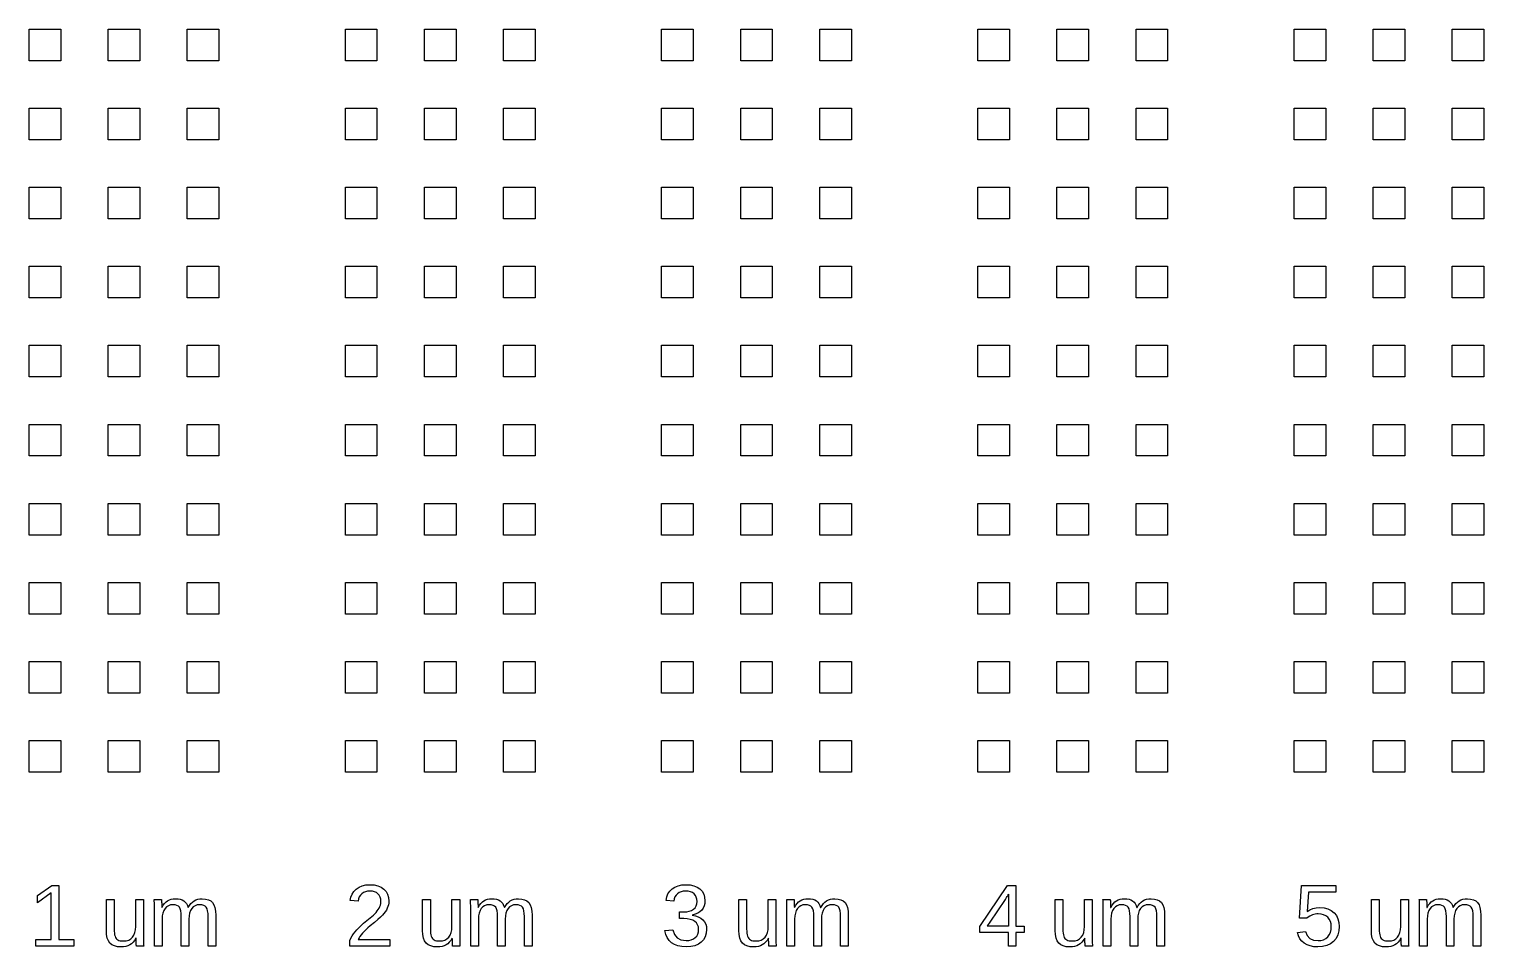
# Model space of a CAD drawing. Extents: x -21493 to 21493, y -12519 to 35265.
# Drawn here: x -19593 to -10396, y -528 to 5275 of the extents above; entities that cross this region are included whole.
import ezdxf

# ---------------------------------------------------------------- set-up
doc = ezdxf.new("R2010")
doc.units = 0
doc.layers.add('L0D0_0', color=1, linetype='CONTINUOUS')

msp = doc.modelspace()

# ---------------------------------------------------------------- linework, layer by layer
at = {"layer": 'L0D0_0'}
for points in [[(-19593.336, 5075.356), (-19593.336, 5275.288), (-19393.403, 5275.288), (-19393.403, 5075.356)], [(-19093.507, 5075.356), (-19093.507, 5275.288), (-18893.574, 5275.288), (-18893.574, 5075.356)], [(-18593.677, 5075.356), (-18593.677, 5275.288), (-18393.745, 5275.288), (-18393.745, 5075.356)], [(-17594.018, 5075.356), (-17594.018, 5275.288), (-17394.086, 5275.288), (-17394.086, 5075.356)], [(-17094.185, 5075.356), (-17094.185, 5275.288), (-16894.256, 5275.288), (-16894.256, 5075.356)], [(-16594.355, 5075.356), (-16594.355, 5275.288), (-16394.423, 5275.288), (-16394.423, 5075.356)], [(-15594.697, 5075.356), (-15594.697, 5275.288), (-15394.764, 5275.288), (-15394.764, 5075.356)], [(-15094.867, 5075.356), (-15094.867, 5275.288), (-14894.935, 5275.288), (-14894.935, 5075.356)], [(-14595.038, 5075.356), (-14595.038, 5275.288), (-14395.105, 5275.288), (-14395.105, 5075.356)], [(-13595.375, 5075.356), (-13595.375, 5275.288), (-13395.446, 5275.288), (-13395.446, 5075.356)], [(-13095.545, 5075.356), (-13095.545, 5275.288), (-12895.613, 5275.288), (-12895.613, 5075.356)], [(-12595.716, 5075.356), (-12595.716, 5275.288), (-12395.783, 5275.288), (-12395.783, 5075.356)], [(-11596.057, 5075.356), (-11596.057, 5275.288), (-11396.125, 5275.288), (-11396.125, 5075.356)], [(-11096.228, 5075.356), (-11096.228, 5275.288), (-10896.295, 5275.288), (-10896.295, 5075.356)], [(-10596.398, 5075.356), (-10596.398, 5275.288), (-10396.466, 5275.288), (-10396.466, 5075.356)], [(-19593.336, 4575.526), (-19593.336, 4775.459), (-19393.403, 4775.459), (-19393.403, 4575.526)], [(-19093.507, 4575.526), (-19093.507, 4775.459), (-18893.574, 4775.459), (-18893.574, 4575.526)], [(-18593.677, 4575.526), (-18593.677, 4775.459), (-18393.745, 4775.459), (-18393.745, 4575.526)], [(-17594.018, 4575.526), (-17594.018, 4775.459), (-17394.086, 4775.459), (-17394.086, 4575.526)], [(-17094.185, 4575.526), (-17094.185, 4775.459), (-16894.256, 4775.459), (-16894.256, 4575.526)], [(-16594.355, 4575.526), (-16594.355, 4775.459), (-16394.423, 4775.459), (-16394.423, 4575.526)], [(-15594.697, 4575.526), (-15594.697, 4775.459), (-15394.764, 4775.459), (-15394.764, 4575.526)], [(-15094.867, 4575.526), (-15094.867, 4775.459), (-14894.935, 4775.459), (-14894.935, 4575.526)], [(-14595.038, 4575.526), (-14595.038, 4775.459), (-14395.105, 4775.459), (-14395.105, 4575.526)], [(-13595.375, 4575.526), (-13595.375, 4775.459), (-13395.446, 4775.459), (-13395.446, 4575.526)], [(-13095.545, 4575.526), (-13095.545, 4775.459), (-12895.613, 4775.459), (-12895.613, 4575.526)], [(-12595.716, 4575.526), (-12595.716, 4775.459), (-12395.783, 4775.459), (-12395.783, 4575.526)], [(-11596.057, 4575.526), (-11596.057, 4775.459), (-11396.125, 4775.459), (-11396.125, 4575.526)], [(-11096.228, 4575.526), (-11096.228, 4775.459), (-10896.295, 4775.459), (-10896.295, 4575.526)], [(-10596.398, 4575.526), (-10596.398, 4775.459), (-10396.466, 4775.459), (-10396.466, 4575.526)], [(-19593.336, 4075.697), (-19593.336, 4275.629), (-19393.403, 4275.629), (-19393.403, 4075.697)], [(-19093.507, 4075.697), (-19093.507, 4275.629), (-18893.574, 4275.629), (-18893.574, 4075.697)], [(-18593.677, 4075.697), (-18593.677, 4275.629), (-18393.745, 4275.629), (-18393.745, 4075.697)], [(-17594.018, 4075.697), (-17594.018, 4275.629), (-17394.086, 4275.629), (-17394.086, 4075.697)], [(-17094.185, 4075.697), (-17094.185, 4275.629), (-16894.256, 4275.629), (-16894.256, 4075.697)], [(-16594.355, 4075.697), (-16594.355, 4275.629), (-16394.423, 4275.629), (-16394.423, 4075.697)], [(-15594.697, 4075.697), (-15594.697, 4275.629), (-15394.764, 4275.629), (-15394.764, 4075.697)], [(-15094.867, 4075.697), (-15094.867, 4275.629), (-14894.935, 4275.629), (-14894.935, 4075.697)], [(-14595.038, 4075.697), (-14595.038, 4275.629), (-14395.105, 4275.629), (-14395.105, 4075.697)], [(-13595.375, 4075.697), (-13595.375, 4275.629), (-13395.446, 4275.629), (-13395.446, 4075.697)], [(-13095.545, 4075.697), (-13095.545, 4275.629), (-12895.613, 4275.629), (-12895.613, 4075.697)], [(-12595.716, 4075.697), (-12595.716, 4275.629), (-12395.783, 4275.629), (-12395.783, 4075.697)], [(-11596.057, 4075.697), (-11596.057, 4275.629), (-11396.125, 4275.629), (-11396.125, 4075.697)], [(-11096.228, 4075.697), (-11096.228, 4275.629), (-10896.295, 4275.629), (-10896.295, 4075.697)], [(-10596.398, 4075.697), (-10596.398, 4275.629), (-10396.466, 4275.629), (-10396.466, 4075.697)], [(-19593.336, 3575.867), (-19593.336, 3775.8), (-19393.403, 3775.8), (-19393.403, 3575.867)], [(-19093.507, 3575.867), (-19093.507, 3775.8), (-18893.574, 3775.8), (-18893.574, 3575.867)], [(-18593.677, 3575.867), (-18593.677, 3775.8), (-18393.745, 3775.8), (-18393.745, 3575.867)], [(-17594.018, 3575.867), (-17594.018, 3775.8), (-17394.086, 3775.8), (-17394.086, 3575.867)], [(-17094.185, 3575.867), (-17094.185, 3775.8), (-16894.256, 3775.8), (-16894.256, 3575.867)], [(-16594.355, 3575.867), (-16594.355, 3775.8), (-16394.423, 3775.8), (-16394.423, 3575.867)], [(-15594.697, 3575.867), (-15594.697, 3775.8), (-15394.764, 3775.8), (-15394.764, 3575.867)], [(-15094.867, 3575.867), (-15094.867, 3775.8), (-14894.935, 3775.8), (-14894.935, 3575.867)], [(-14595.038, 3575.867), (-14595.038, 3775.8), (-14395.105, 3775.8), (-14395.105, 3575.867)], [(-13595.375, 3575.867), (-13595.375, 3775.8), (-13395.446, 3775.8), (-13395.446, 3575.867)], [(-13095.545, 3575.867), (-13095.545, 3775.8), (-12895.613, 3775.8), (-12895.613, 3575.867)], [(-12595.716, 3575.867), (-12595.716, 3775.8), (-12395.783, 3775.8), (-12395.783, 3575.867)], [(-11596.057, 3575.867), (-11596.057, 3775.8), (-11396.125, 3775.8), (-11396.125, 3575.867)], [(-11096.228, 3575.867), (-11096.228, 3775.8), (-10896.295, 3775.8), (-10896.295, 3575.867)], [(-10596.398, 3575.867), (-10596.398, 3775.8), (-10396.466, 3775.8), (-10396.466, 3575.867)], [(-19593.336, 3076.038), (-19593.336, 3275.971), (-19393.403, 3275.971), (-19393.403, 3076.038)], [(-19093.507, 3076.038), (-19093.507, 3275.971), (-18893.574, 3275.971), (-18893.574, 3076.038)], [(-18593.677, 3076.038), (-18593.677, 3275.971), (-18393.745, 3275.971), (-18393.745, 3076.038)], [(-17594.018, 3076.038), (-17594.018, 3275.971), (-17394.086, 3275.971), (-17394.086, 3076.038)], [(-17094.185, 3076.038), (-17094.185, 3275.971), (-16894.256, 3275.971), (-16894.256, 3076.038)], [(-16594.355, 3076.038), (-16594.355, 3275.971), (-16394.423, 3275.971), (-16394.423, 3076.038)], [(-15594.697, 3076.038), (-15594.697, 3275.971), (-15394.764, 3275.971), (-15394.764, 3076.038)], [(-15094.867, 3076.038), (-15094.867, 3275.971), (-14894.935, 3275.971), (-14894.935, 3076.038)], [(-14595.038, 3076.038), (-14595.038, 3275.971), (-14395.105, 3275.971), (-14395.105, 3076.038)], [(-13595.375, 3076.038), (-13595.375, 3275.971), (-13395.446, 3275.971), (-13395.446, 3076.038)], [(-13095.545, 3076.038), (-13095.545, 3275.971), (-12895.613, 3275.971), (-12895.613, 3076.038)], [(-12595.716, 3076.038), (-12595.716, 3275.971), (-12395.783, 3275.971), (-12395.783, 3076.038)], [(-11596.057, 3076.038), (-11596.057, 3275.971), (-11396.125, 3275.971), (-11396.125, 3076.038)], [(-11096.228, 3076.038), (-11096.228, 3275.971), (-10896.295, 3275.971), (-10896.295, 3076.038)], [(-10596.398, 3076.038), (-10596.398, 3275.971), (-10396.466, 3275.971), (-10396.466, 3076.038)], [(-19593.336, 2576.209), (-19593.336, 2776.141), (-19393.403, 2776.141), (-19393.403, 2576.209)], [(-19093.507, 2576.209), (-19093.507, 2776.141), (-18893.574, 2776.141), (-18893.574, 2576.209)], [(-18593.677, 2576.209), (-18593.677, 2776.141), (-18393.745, 2776.141), (-18393.745, 2576.209)], [(-17594.018, 2576.209), (-17594.018, 2776.141), (-17394.086, 2776.141), (-17394.086, 2576.209)], [(-17094.185, 2576.209), (-17094.185, 2776.141), (-16894.256, 2776.141), (-16894.256, 2576.209)], [(-16594.355, 2576.209), (-16594.355, 2776.141), (-16394.423, 2776.141), (-16394.423, 2576.209)], [(-15594.697, 2576.209), (-15594.697, 2776.141), (-15394.764, 2776.141), (-15394.764, 2576.209)], [(-15094.867, 2576.209), (-15094.867, 2776.141), (-14894.935, 2776.141), (-14894.935, 2576.209)], [(-14595.038, 2576.209), (-14595.038, 2776.141), (-14395.105, 2776.141), (-14395.105, 2576.209)], [(-13595.375, 2576.209), (-13595.375, 2776.141), (-13395.446, 2776.141), (-13395.446, 2576.209)], [(-13095.545, 2576.209), (-13095.545, 2776.141), (-12895.613, 2776.141), (-12895.613, 2576.209)], [(-12595.716, 2576.209), (-12595.716, 2776.141), (-12395.783, 2776.141), (-12395.783, 2576.209)], [(-11596.057, 2576.209), (-11596.057, 2776.141), (-11396.125, 2776.141), (-11396.125, 2576.209)], [(-11096.228, 2576.209), (-11096.228, 2776.141), (-10896.295, 2776.141), (-10896.295, 2576.209)], [(-10596.398, 2576.209), (-10596.398, 2776.141), (-10396.466, 2776.141), (-10396.466, 2576.209)], [(-19593.336, 2076.379), (-19593.336, 2276.308), (-19393.403, 2276.308), (-19393.403, 2076.379)], [(-19093.507, 2076.379), (-19093.507, 2276.308), (-18893.574, 2276.308), (-18893.574, 2076.379)], [(-18593.677, 2076.379), (-18593.677, 2276.308), (-18393.745, 2276.308), (-18393.745, 2076.379)], [(-17594.018, 2076.379), (-17594.018, 2276.308), (-17394.086, 2276.308), (-17394.086, 2076.379)], [(-17094.185, 2076.379), (-17094.185, 2276.308), (-16894.256, 2276.308), (-16894.256, 2076.379)], [(-16594.355, 2076.379), (-16594.355, 2276.308), (-16394.423, 2276.308), (-16394.423, 2076.379)], [(-15594.697, 2076.379), (-15594.697, 2276.308), (-15394.764, 2276.308), (-15394.764, 2076.379)], [(-15094.867, 2076.379), (-15094.867, 2276.308), (-14894.935, 2276.308), (-14894.935, 2076.379)], [(-14595.038, 2076.379), (-14595.038, 2276.308), (-14395.105, 2276.308), (-14395.105, 2076.379)], [(-13595.375, 2076.379), (-13595.375, 2276.308), (-13395.446, 2276.308), (-13395.446, 2076.379)], [(-13095.545, 2076.379), (-13095.545, 2276.308), (-12895.613, 2276.308), (-12895.613, 2076.379)], [(-12595.716, 2076.379), (-12595.716, 2276.308), (-12395.783, 2276.308), (-12395.783, 2076.379)], [(-11596.057, 2076.379), (-11596.057, 2276.308), (-11396.125, 2276.308), (-11396.125, 2076.379)], [(-11096.228, 2076.379), (-11096.228, 2276.308), (-10896.295, 2276.308), (-10896.295, 2076.379)], [(-10596.398, 2076.379), (-10596.398, 2276.308), (-10396.466, 2276.308), (-10396.466, 2076.379)], [(-19593.336, 1576.546), (-19593.336, 1776.478), (-19393.403, 1776.478), (-19393.403, 1576.546)], [(-19093.507, 1576.546), (-19093.507, 1776.478), (-18893.574, 1776.478), (-18893.574, 1576.546)], [(-18593.677, 1576.546), (-18593.677, 1776.478), (-18393.745, 1776.478), (-18393.745, 1576.546)], [(-17594.018, 1576.546), (-17594.018, 1776.478), (-17394.086, 1776.478), (-17394.086, 1576.546)], [(-17094.185, 1576.546), (-17094.185, 1776.478), (-16894.256, 1776.478), (-16894.256, 1576.546)], [(-16594.355, 1576.546), (-16594.355, 1776.478), (-16394.423, 1776.478), (-16394.423, 1576.546)], [(-15594.697, 1576.546), (-15594.697, 1776.478), (-15394.764, 1776.478), (-15394.764, 1576.546)], [(-15094.867, 1576.546), (-15094.867, 1776.478), (-14894.935, 1776.478), (-14894.935, 1576.546)], [(-14595.038, 1576.546), (-14595.038, 1776.478), (-14395.105, 1776.478), (-14395.105, 1576.546)], [(-13595.375, 1576.546), (-13595.375, 1776.478), (-13395.446, 1776.478), (-13395.446, 1576.546)], [(-13095.545, 1576.546), (-13095.545, 1776.478), (-12895.613, 1776.478), (-12895.613, 1576.546)], [(-12595.716, 1576.546), (-12595.716, 1776.478), (-12395.783, 1776.478), (-12395.783, 1576.546)], [(-11596.057, 1576.546), (-11596.057, 1776.478), (-11396.125, 1776.478), (-11396.125, 1576.546)], [(-11096.228, 1576.546), (-11096.228, 1776.478), (-10896.295, 1776.478), (-10896.295, 1576.546)], [(-10596.398, 1576.546), (-10596.398, 1776.478), (-10396.466, 1776.478), (-10396.466, 1576.546)], [(-19593.336, 1076.716), (-19593.336, 1276.649), (-19393.403, 1276.649), (-19393.403, 1076.716)], [(-19093.507, 1076.716), (-19093.507, 1276.649), (-18893.574, 1276.649), (-18893.574, 1076.716)], [(-18593.677, 1076.716), (-18593.677, 1276.649), (-18393.745, 1276.649), (-18393.745, 1076.716)], [(-17594.018, 1076.716), (-17594.018, 1276.649), (-17394.086, 1276.649), (-17394.086, 1076.716)], [(-17094.185, 1076.716), (-17094.185, 1276.649), (-16894.256, 1276.649), (-16894.256, 1076.716)], [(-16594.355, 1076.716), (-16594.355, 1276.649), (-16394.423, 1276.649), (-16394.423, 1076.716)], [(-15594.697, 1076.716), (-15594.697, 1276.649), (-15394.764, 1276.649), (-15394.764, 1076.716)], [(-15094.867, 1076.716), (-15094.867, 1276.649), (-14894.935, 1276.649), (-14894.935, 1076.716)], [(-14595.038, 1076.716), (-14595.038, 1276.649), (-14395.105, 1276.649), (-14395.105, 1076.716)], [(-13595.375, 1076.716), (-13595.375, 1276.649), (-13395.446, 1276.649), (-13395.446, 1076.716)], [(-13095.545, 1076.716), (-13095.545, 1276.649), (-12895.613, 1276.649), (-12895.613, 1076.716)], [(-12595.716, 1076.716), (-12595.716, 1276.649), (-12395.783, 1276.649), (-12395.783, 1076.716)], [(-11596.057, 1076.716), (-11596.057, 1276.649), (-11396.125, 1276.649), (-11396.125, 1076.716)], [(-11096.228, 1076.716), (-11096.228, 1276.649), (-10896.295, 1276.649), (-10896.295, 1076.716)], [(-10596.398, 1076.716), (-10596.398, 1276.649), (-10396.466, 1276.649), (-10396.466, 1076.716)], [(-19593.336, 576.887), (-19593.336, 776.819), (-19393.403, 776.819), (-19393.403, 576.887)], [(-19093.507, 576.887), (-19093.507, 776.819), (-18893.574, 776.819), (-18893.574, 576.887)], [(-18593.677, 576.887), (-18593.677, 776.819), (-18393.745, 776.819), (-18393.745, 576.887)], [(-17594.018, 576.887), (-17594.018, 776.819), (-17394.086, 776.819), (-17394.086, 576.887)], [(-17094.185, 576.887), (-17094.185, 776.819), (-16894.256, 776.819), (-16894.256, 576.887)], [(-16594.355, 576.887), (-16594.355, 776.819), (-16394.423, 776.819), (-16394.423, 576.887)], [(-15594.697, 576.887), (-15594.697, 776.819), (-15394.764, 776.819), (-15394.764, 576.887)], [(-15094.867, 576.887), (-15094.867, 776.819), (-14894.935, 776.819), (-14894.935, 576.887)], [(-14595.038, 576.887), (-14595.038, 776.819), (-14395.105, 776.819), (-14395.105, 576.887)], [(-13595.375, 576.887), (-13595.375, 776.819), (-13395.446, 776.819), (-13395.446, 576.887)], [(-13095.545, 576.887), (-13095.545, 776.819), (-12895.613, 776.819), (-12895.613, 576.887)], [(-12595.716, 576.887), (-12595.716, 776.819), (-12395.783, 776.819), (-12395.783, 576.887)], [(-11596.057, 576.887), (-11596.057, 776.819), (-11396.125, 776.819), (-11396.125, 576.887)], [(-11096.228, 576.887), (-11096.228, 776.819), (-10896.295, 776.819), (-10896.295, 576.887)], [(-10596.398, 576.887), (-10596.398, 776.819), (-10396.466, 776.819), (-10396.466, 576.887)], [(-19551.05, -522.74), (-19551.05, -481.253), (-19453.686, -481.253), (-19453.686, -187.253), (-19539.954, -248.833), (-19539.954, -202.747), (-19449.587, -140.671), (-19404.601, -140.671), (-19404.601, -481.253), (-19311.533, -481.253), (-19311.533, -522.74)], [(-17566.126, -522.74), (-17566.126, -488.25), (-17558.831, -472.857), (-17550.733, -458.459), (-17541.934, -444.864), (-17532.337, -432.268), (-17522.24, -420.475), (-17511.845, -409.177), (-17501.249, -398.479), (-17490.451, -388.387), (-17479.455, -378.689), (-17468.56, -369.39), (-17457.661, -360.494), (-17446.867, -351.897), (-17436.371, -343.501), (-17426.375, -335.101), (-17416.875, -326.705), (-17407.979, -318.31), (-17399.684, -309.712), (-17392.284, -301.014), (-17385.686, -292.118), (-17379.89, -283.021), (-17375.19, -273.525), (-17371.893, -263.327), (-17369.894, -252.63), (-17369.192, -241.235), (-17370.394, -226.439), (-17373.791, -213.343), (-17379.592, -201.949), (-17387.685, -192.452), (-17397.782, -184.855), (-17409.68, -179.458), (-17423.377, -176.156), (-17438.87, -175.056), (-17453.764, -176.156), (-17467.359, -179.357), (-17479.455, -184.653), (-17490.253, -192.053), (-17499.35, -201.348), (-17506.348, -212.444), (-17511.245, -225.141), (-17514.042, -239.635), (-17563.925, -235.036), (-17559.427, -213.242), (-17551.43, -193.851), (-17540.036, -176.757), (-17525.042, -162.061), (-17507.045, -150.167), (-17486.755, -141.767), (-17463.961, -136.672), (-17438.87, -134.971), (-17411.68, -136.672), (-17387.786, -141.767), (-17367.294, -150.268), (-17350.099, -162.162), (-17336.504, -177.257), (-17326.806, -195.149), (-17321.01, -215.943), (-17319.011, -239.635), (-17319.708, -250.732), (-17321.611, -261.828), (-17324.71, -272.824), (-17329.208, -283.819), (-17334.904, -294.815), (-17341.804, -305.815), (-17349.998, -316.81), (-17359.398, -327.705), (-17371.792, -340.2), (-17388.685, -355.795), (-17410.18, -374.291), (-17436.17, -395.783), (-17450.966, -408.278), (-17464.163, -420.076), (-17475.759, -431.269), (-17485.852, -441.764), (-17494.352, -451.962), (-17501.648, -461.861), (-17507.645, -471.656), (-17512.345, -481.253), (-17313.114, -481.253), (-17313.114, -522.74)], [(-15439.851, -528.137), (-15467.441, -526.537), (-15492.032, -521.64), (-15513.725, -513.442), (-15532.419, -501.946), (-15548.014, -487.351), (-15560.009, -469.556), (-15568.505, -448.665), (-15573.503, -424.574), (-15523.12, -419.975), (-15514.225, -449.665), (-15497.429, -470.757), (-15472.636, -483.55), (-15439.851, -487.75), (-15422.354, -486.65), (-15406.961, -483.252), (-15393.466, -477.553), (-15381.971, -469.556), (-15372.773, -459.362), (-15366.175, -446.964), (-15362.277, -432.369), (-15360.975, -415.577), (-15362.474, -400.882), (-15366.973, -387.887), (-15374.47, -376.589), (-15384.97, -366.891), (-15398.263, -359.293), (-15414.256, -353.795), (-15432.95, -350.498), (-15454.244, -349.499), (-15481.834, -349.499), (-15481.834, -307.112), (-15455.345, -307.112), (-15436.352, -306.012), (-15419.657, -302.812), (-15405.26, -297.314), (-15393.067, -289.619), (-15383.369, -280.022), (-15376.469, -268.825), (-15372.374, -255.83), (-15370.971, -241.235), (-15372.071, -226.741), (-15375.469, -213.843), (-15381.068, -202.549), (-15388.968, -192.851), (-15399.065, -185.052), (-15411.358, -179.554), (-15425.852, -176.156), (-15442.547, -175.056), (-15457.945, -176.156), (-15471.737, -179.256), (-15484.035, -184.355), (-15494.732, -191.65), (-15503.729, -200.747), (-15510.524, -211.546), (-15515.325, -224.041), (-15517.925, -238.237), (-15567.006, -234.436), (-15562.609, -212.344), (-15554.612, -192.751), (-15543.112, -175.657), (-15528.118, -161.263), (-15510.226, -149.768), (-15489.831, -141.469), (-15467.138, -136.571), (-15442.048, -134.971), (-15414.857, -136.571), (-15390.967, -141.569), (-15370.173, -149.965), (-15352.68, -161.662), (-15338.686, -176.358), (-15328.786, -193.649), (-15322.789, -213.545), (-15320.789, -236.137), (-15322.091, -253.529), (-15325.888, -269.325), (-15332.285, -283.319), (-15341.281, -295.617), (-15352.68, -306.113), (-15366.376, -314.811), (-15382.471, -321.707), (-15400.762, -326.705), (-15400.762, -327.705), (-15380.568, -331.304), (-15362.676, -337.201), (-15347.182, -345.698), (-15334.087, -356.496), (-15323.687, -369.39), (-15316.19, -383.788), (-15311.692, -399.68), (-15310.193, -417.274), (-15312.293, -442.168), (-15318.589, -464.159), (-15329.089, -483.151), (-15343.881, -499.149), (-15362.474, -511.841), (-15384.667, -520.939), (-15410.459, -526.336)], [(-13402.54, -522.74), (-13402.54, -436.267), (-13582.582, -436.267), (-13582.582, -398.282), (-13407.74, -140.671), (-13356.458, -140.671), (-13356.458, -397.681), (-13302.778, -397.681), (-13302.778, -436.267), (-13356.458, -436.267), (-13356.458, -522.74)], [(-11446.109, -528.137), (-11471.498, -526.739), (-11494.392, -522.337), (-11514.586, -515.042), (-11532.28, -504.844), (-11547.274, -491.849), (-11559.068, -476.255), (-11567.968, -458.161), (-11573.864, -437.266), (-11524.481, -431.571), (-11513.683, -456.46), (-11496.891, -474.155), (-11473.997, -484.751), (-11445.008, -488.25), (-11426.415, -486.851), (-11409.922, -482.353), (-11395.625, -474.957), (-11383.428, -464.558), (-11373.73, -451.563), (-11366.733, -436.367), (-11362.634, -418.975), (-11361.235, -399.382), (-11362.634, -382.187), (-11366.834, -366.694), (-11373.831, -352.997), (-11383.63, -341.002), (-11395.726, -331.304), (-11409.821, -324.408), (-11425.915, -320.208), (-11443.908, -318.809), (-11453.606, -319.208), (-11463.001, -320.41), (-11472.098, -322.308), (-11480.797, -325.004), (-11489.394, -328.705), (-11497.891, -333.404), (-11506.387, -339.301), (-11514.985, -346.198), (-11562.667, -346.198), (-11549.971, -140.671), (-11332.747, -140.671), (-11332.747, -182.154), (-11505.488, -182.154), (-11512.784, -303.316), (-11495.992, -292.719), (-11477.197, -285.02), (-11456.504, -280.421), (-11433.912, -278.922), (-11407.12, -281.022), (-11383.231, -287.217), (-11362.134, -297.515), (-11343.944, -312.01), (-11329.349, -329.805), (-11318.849, -350.099), (-11312.553, -372.989), (-11310.453, -398.282), (-11312.755, -426.871), (-11319.449, -452.264), (-11330.747, -474.457), (-11346.443, -493.45), (-11366.137, -508.645), (-11389.325, -519.439), (-11415.919, -526.037)], [(-19011.934, -528.137), (-19034.425, -526.638), (-19053.72, -522.14), (-19069.814, -514.643), (-19082.612, -504.147), (-19092.406, -490.249), (-19099.403, -472.357), (-19103.603, -450.563), (-19105.002, -424.872), (-19105.002, -229.337), (-19055.921, -229.337), (-19055.921, -415.376), (-19055.522, -429.072), (-19054.421, -441.067), (-19052.62, -451.563), (-19050.221, -460.362), (-19046.924, -467.758), (-19042.825, -474.155), (-19037.827, -479.354), (-19032.027, -483.454), (-19025.03, -486.553), (-19016.634, -488.75), (-19006.735, -490.052), (-18995.441, -490.451), (-18978.746, -488.951), (-18963.853, -484.453), (-18950.854, -476.855), (-18939.757, -466.36), (-18930.862, -453.062), (-18924.566, -437.468), (-18920.765, -419.576), (-18919.467, -399.382), (-18919.467, -229.337), (-18870.684, -229.337), (-18870.684, -460.06), (-18870.583, -483.252), (-18870.281, -501.346), (-18869.781, -514.542), (-18868.983, -522.74), (-18915.166, -522.74), (-18915.267, -521.741), (-18915.368, -520.241), (-18915.569, -518.141), (-18915.666, -515.441), (-18915.767, -512.341), (-18915.968, -509.044), (-18916.166, -505.445), (-18916.367, -501.745), (-18916.569, -497.049), (-18916.766, -490.552), (-18917.069, -482.454), (-18917.266, -472.555), (-18918.068, -472.555), (-18926.863, -486.65), (-18936.259, -498.548), (-18946.259, -508.145), (-18957.053, -515.542), (-18968.75, -521.039), (-18981.845, -525.038), (-18996.239, -527.339)], [(-18800.905, -522.74), (-18800.905, -291.917), (-18801.006, -268.825), (-18801.304, -250.631), (-18801.804, -237.535), (-18802.505, -229.337), (-18756.423, -229.337), (-18756.322, -230.24), (-18756.121, -231.836), (-18756.02, -233.936), (-18755.822, -236.636), (-18755.722, -239.736), (-18755.52, -243.033), (-18755.423, -246.532), (-18755.222, -250.333), (-18755.02, -255.028), (-18754.722, -261.53), (-18754.52, -269.623), (-18754.222, -279.523), (-18753.424, -279.523), (-18745.327, -265.028), (-18736.528, -253.029), (-18727.233, -243.335), (-18717.334, -236.137), (-18706.64, -230.74), (-18694.742, -226.939), (-18681.848, -224.641), (-18667.753, -223.839), (-18651.956, -224.742), (-18637.861, -227.241), (-18625.568, -231.336), (-18614.971, -237.136), (-18606.071, -244.835), (-18598.574, -254.432), (-18592.577, -265.927), (-18587.978, -279.523), (-18587.18, -279.523), (-18579.183, -265.726), (-18570.384, -254.029), (-18560.787, -244.432), (-18550.493, -236.935), (-18539.094, -231.239), (-18526.599, -227.14), (-18513.004, -224.742), (-18498.211, -223.839), (-18477.518, -225.439), (-18459.823, -229.937), (-18445.228, -237.434), (-18433.531, -248.031), (-18424.732, -262.03), (-18418.436, -279.922), (-18414.64, -301.615), (-18413.338, -327.205), (-18413.338, -522.74), (-18461.621, -522.74), (-18461.621, -336.701), (-18462.322, -317.108), (-18464.519, -300.716), (-18468.219, -287.62), (-18473.318, -277.822), (-18480.315, -270.724), (-18489.614, -265.625), (-18501.307, -262.626), (-18515.305, -261.626), (-18530.4, -263.029), (-18543.794, -267.527), (-18555.289, -274.924), (-18565.088, -285.319), (-18572.883, -298.414), (-18578.381, -314.009), (-18581.783, -332.102), (-18582.879, -352.695), (-18582.879, -522.74), (-18631.162, -522.74), (-18631.162, -336.701), (-18631.864, -317.108), (-18634.064, -300.716), (-18637.664, -287.62), (-18642.758, -277.822), (-18649.76, -270.724), (-18659.155, -265.625), (-18670.751, -262.626), (-18684.847, -261.626), (-18699.639, -263.029), (-18712.735, -267.527), (-18724.234, -275.024), (-18734.129, -285.419), (-18742.126, -298.616), (-18747.826, -314.21), (-18751.223, -332.203), (-18752.324, -352.695), (-18752.324, -522.74)], [(-17012.612, -528.137), (-17035.108, -526.638), (-17054.398, -522.14), (-17070.497, -514.643), (-17083.29, -504.147), (-17093.089, -490.249), (-17100.086, -472.357), (-17104.282, -450.563), (-17105.684, -424.872), (-17105.684, -229.337), (-17056.599, -229.337), (-17056.599, -415.376), (-17056.2, -429.072), (-17055.1, -441.067), (-17053.302, -451.563), (-17050.9, -460.362), (-17047.603, -467.758), (-17043.503, -474.155), (-17038.505, -479.354), (-17032.709, -483.454), (-17025.708, -486.553), (-17017.312, -488.75), (-17007.417, -490.052), (-16996.119, -490.451), (-16979.424, -488.951), (-16964.531, -484.453), (-16951.536, -476.855), (-16940.44, -466.36), (-16931.544, -453.062), (-16925.244, -437.468), (-16921.447, -419.576), (-16920.145, -399.382), (-16920.145, -229.337), (-16871.362, -229.337), (-16871.362, -460.06), (-16871.261, -483.252), (-16870.963, -501.346), (-16870.463, -514.542), (-16869.661, -522.74), (-16915.849, -522.74), (-16915.949, -521.741), (-16916.046, -520.241), (-16916.248, -518.141), (-16916.348, -515.441), (-16916.449, -512.341), (-16916.647, -509.044), (-16916.848, -505.445), (-16917.046, -501.745), (-16917.247, -497.049), (-16917.449, -490.552), (-16917.747, -482.454), (-16917.949, -472.555), (-16918.747, -472.555), (-16927.541, -486.65), (-16936.941, -498.548), (-16946.937, -508.145), (-16957.735, -515.542), (-16969.428, -521.039), (-16982.524, -525.038), (-16996.921, -527.339)], [(-16801.588, -522.74), (-16801.588, -291.917), (-16801.684, -268.825), (-16801.987, -250.631), (-16802.486, -237.535), (-16803.184, -229.337), (-16757.101, -229.337), (-16757, -230.24), (-16756.803, -231.836), (-16756.702, -233.936), (-16756.501, -236.636), (-16756.4, -239.736), (-16756.202, -243.033), (-16756.102, -246.532), (-16755.9, -250.333), (-16755.703, -255.028), (-16755.4, -261.53), (-16755.203, -269.623), (-16754.9, -279.523), (-16754.102, -279.523), (-16746.005, -265.028), (-16737.21, -253.029), (-16727.911, -243.335), (-16718.016, -236.137), (-16707.319, -230.74), (-16695.424, -226.939), (-16682.526, -224.641), (-16668.431, -223.839), (-16652.639, -224.742), (-16638.544, -227.241), (-16626.246, -231.336), (-16615.649, -237.136), (-16606.754, -244.835), (-16599.257, -254.432), (-16593.255, -265.927), (-16588.66, -279.523), (-16587.858, -279.523), (-16579.861, -265.726), (-16571.066, -254.029), (-16561.469, -244.432), (-16551.171, -236.935), (-16539.776, -231.239), (-16527.281, -227.14), (-16513.686, -224.742), (-16498.889, -223.839), (-16478.196, -225.439), (-16460.501, -229.937), (-16445.906, -237.434), (-16434.209, -248.031), (-16425.415, -262.03), (-16419.115, -279.922), (-16415.318, -301.615), (-16414.02, -327.205), (-16414.02, -522.74), (-16462.303, -522.74), (-16462.303, -336.701), (-16463, -317.108), (-16465.201, -300.716), (-16468.901, -287.62), (-16473.996, -277.822), (-16480.993, -270.724), (-16490.292, -265.625), (-16501.989, -262.626), (-16515.983, -261.626), (-16531.078, -263.029), (-16544.472, -267.527), (-16555.972, -274.924), (-16565.766, -285.319), (-16573.565, -298.414), (-16579.063, -314.009), (-16582.461, -332.102), (-16583.561, -352.695), (-16583.561, -522.74), (-16631.845, -522.74), (-16631.845, -336.701), (-16632.542, -317.108), (-16634.743, -300.716), (-16638.342, -287.62), (-16643.441, -277.822), (-16650.438, -270.724), (-16659.833, -265.625), (-16671.43, -262.626), (-16685.525, -261.626), (-16700.321, -263.029), (-16713.417, -267.527), (-16724.912, -275.024), (-16734.808, -285.419), (-16742.804, -298.616), (-16748.504, -314.21), (-16751.902, -332.203), (-16753.002, -352.695), (-16753.002, -522.74)], [(-15013.295, -528.137), (-15035.786, -526.638), (-15055.081, -522.14), (-15071.175, -514.643), (-15083.972, -504.147), (-15093.767, -490.249), (-15100.764, -472.357), (-15104.964, -450.563), (-15106.363, -424.872), (-15106.363, -229.337), (-15057.281, -229.337), (-15057.281, -415.376), (-15056.878, -429.072), (-15055.782, -441.067), (-15053.98, -451.563), (-15051.582, -460.362), (-15048.281, -467.758), (-15044.186, -474.155), (-15039.184, -479.354), (-15033.388, -483.454), (-15026.39, -486.553), (-15017.995, -488.75), (-15008.095, -490.052), (-14996.801, -490.451), (-14980.106, -488.951), (-14965.209, -484.453), (-14952.214, -476.855), (-14941.118, -466.36), (-14932.222, -453.062), (-14925.922, -437.468), (-14922.125, -419.576), (-14920.828, -399.382), (-14920.828, -229.337), (-14872.04, -229.337), (-14872.04, -460.06), (-14871.944, -483.252), (-14871.641, -501.346), (-14871.142, -514.542), (-14870.344, -522.74), (-14916.527, -522.74), (-14916.628, -521.741), (-14916.728, -520.241), (-14916.926, -518.141), (-14917.027, -515.441), (-14917.127, -512.341), (-14917.329, -509.044), (-14917.526, -505.445), (-14917.728, -501.745), (-14917.925, -497.049), (-14918.127, -490.552), (-14918.425, -482.454), (-14918.627, -472.555), (-14919.425, -472.555), (-14928.224, -486.65), (-14937.619, -498.548), (-14947.615, -508.145), (-14958.413, -515.542), (-14970.11, -521.039), (-14983.206, -525.038), (-14997.599, -527.339)], [(-14802.266, -522.74), (-14802.266, -291.917), (-14802.367, -268.825), (-14802.665, -250.631), (-14803.165, -237.535), (-14803.866, -229.337), (-14757.779, -229.337), (-14757.683, -230.24), (-14757.481, -231.836), (-14757.38, -233.936), (-14757.183, -236.636), (-14757.082, -239.736), (-14756.881, -243.033), (-14756.78, -246.532), (-14756.582, -250.333), (-14756.381, -255.028), (-14756.083, -261.53), (-14755.881, -269.623), (-14755.583, -279.523), (-14754.781, -279.523), (-14746.683, -265.028), (-14737.888, -253.029), (-14728.589, -243.335), (-14718.694, -236.137), (-14707.997, -230.74), (-14696.102, -226.939), (-14683.208, -224.641), (-14669.113, -223.839), (-14653.317, -224.742), (-14639.222, -227.241), (-14626.924, -231.336), (-14616.328, -237.136), (-14607.432, -244.835), (-14599.935, -254.432), (-14593.937, -265.927), (-14589.338, -279.523), (-14588.54, -279.523), (-14580.544, -265.726), (-14571.745, -254.029), (-14562.148, -244.432), (-14551.849, -236.935), (-14540.455, -231.239), (-14527.96, -227.14), (-14514.364, -224.742), (-14499.568, -223.839), (-14478.874, -225.439), (-14461.184, -229.937), (-14446.589, -237.434), (-14434.892, -248.031), (-14426.093, -262.03), (-14419.797, -279.922), (-14415.996, -301.615), (-14414.698, -327.205), (-14414.698, -522.74), (-14462.981, -522.74), (-14462.981, -336.701), (-14463.683, -317.108), (-14465.879, -300.716), (-14469.58, -287.62), (-14474.678, -277.822), (-14481.676, -270.724), (-14490.97, -265.625), (-14502.667, -262.626), (-14516.662, -261.626), (-14531.756, -263.029), (-14545.154, -267.527), (-14556.65, -274.924), (-14566.448, -285.319), (-14574.244, -298.414), (-14579.741, -314.009), (-14583.139, -332.102), (-14584.24, -352.695), (-14584.24, -522.74), (-14632.523, -522.74), (-14632.523, -336.701), (-14633.224, -317.108), (-14635.421, -300.716), (-14639.02, -287.62), (-14644.119, -277.822), (-14651.116, -270.724), (-14660.516, -265.625), (-14672.112, -262.626), (-14686.207, -261.626), (-14701, -263.029), (-14714.095, -267.527), (-14725.591, -275.024), (-14735.49, -285.419), (-14743.487, -298.616), (-14749.186, -314.21), (-14752.584, -332.203), (-14753.684, -352.695), (-14753.684, -522.74)], [(-13537.595, -397.681), (-13533.299, -392.284), (-13518.603, -372.191), (-13420.735, -227.938), (-13418.735, -224.939), (-13416.337, -220.941), (-13413.439, -215.943), (-13410.138, -210.046), (-13407.043, -204.347), (-13404.741, -200.05), (-13403.242, -197.148), (-13402.54, -195.649), (-13402.54, -397.681)], [(-13013.973, -528.137), (-13036.468, -526.638), (-13055.759, -522.14), (-13071.853, -514.643), (-13084.651, -504.147), (-13094.445, -490.249), (-13101.446, -472.357), (-13105.642, -450.563), (-13107.041, -424.872), (-13107.041, -229.337), (-13057.96, -229.337), (-13057.96, -415.376), (-13057.561, -429.072), (-13056.46, -441.067), (-13054.658, -451.563), (-13052.26, -460.362), (-13048.963, -467.758), (-13044.864, -474.155), (-13039.866, -479.354), (-13034.066, -483.454), (-13027.069, -486.553), (-13018.673, -488.75), (-13008.778, -490.052), (-12997.48, -490.451), (-12980.785, -488.951), (-12965.891, -484.453), (-12952.897, -476.855), (-12941.8, -466.36), (-12932.9, -453.062), (-12926.605, -437.468), (-12922.804, -419.576), (-12921.506, -399.382), (-12921.506, -229.337), (-12872.723, -229.337), (-12872.723, -460.06), (-12872.622, -483.252), (-12872.324, -501.346), (-12871.824, -514.542), (-12871.022, -522.74), (-12917.209, -522.74), (-12917.306, -521.741), (-12917.407, -520.241), (-12917.608, -518.141), (-12917.709, -515.441), (-12917.806, -512.341), (-12918.007, -509.044), (-12918.209, -505.445), (-12918.406, -501.745), (-12918.608, -497.049), (-12918.805, -490.552), (-12919.108, -482.454), (-12919.305, -472.555), (-12920.107, -472.555), (-12928.902, -486.65), (-12938.302, -498.548), (-12948.298, -508.145), (-12959.092, -515.542), (-12970.789, -521.039), (-12983.884, -525.038), (-12998.278, -527.339)], [(-12802.944, -522.74), (-12802.944, -291.917), (-12803.045, -268.825), (-12803.347, -250.631), (-12803.847, -237.535), (-12804.544, -229.337), (-12758.462, -229.337), (-12758.361, -230.24), (-12758.159, -231.836), (-12758.063, -233.936), (-12757.861, -236.636), (-12757.76, -239.736), (-12757.563, -243.033), (-12757.462, -246.532), (-12757.261, -250.333), (-12757.063, -255.028), (-12756.761, -261.53), (-12756.563, -269.623), (-12756.261, -279.523), (-12755.463, -279.523), (-12747.365, -265.028), (-12738.566, -253.029), (-12729.272, -243.335), (-12719.372, -236.137), (-12708.679, -230.74), (-12696.781, -226.939), (-12683.887, -224.641), (-12669.791, -223.839), (-12653.995, -224.742), (-12639.9, -227.241), (-12627.607, -231.336), (-12617.01, -237.136), (-12608.114, -244.835), (-12600.613, -254.432), (-12594.616, -265.927), (-12590.017, -279.523), (-12589.219, -279.523), (-12581.222, -265.726), (-12572.423, -254.029), (-12562.826, -244.432), (-12552.532, -236.935), (-12541.137, -231.239), (-12528.638, -227.14), (-12515.042, -224.742), (-12500.25, -223.839), (-12479.557, -225.439), (-12461.862, -229.937), (-12447.267, -237.434), (-12435.57, -248.031), (-12426.775, -262.03), (-12420.475, -279.922), (-12416.678, -301.615), (-12415.376, -327.205), (-12415.376, -522.74), (-12463.66, -522.74), (-12463.66, -336.701), (-12464.361, -317.108), (-12466.562, -300.716), (-12470.258, -287.62), (-12475.357, -277.822), (-12482.354, -270.724), (-12491.653, -265.625), (-12503.35, -262.626), (-12517.344, -261.626), (-12532.439, -263.029), (-12545.833, -267.527), (-12557.328, -274.924), (-12567.127, -285.319), (-12574.922, -298.414), (-12580.424, -314.009), (-12583.822, -332.102), (-12584.922, -352.695), (-12584.922, -522.74), (-12633.205, -522.74), (-12633.205, -336.701), (-12633.902, -317.108), (-12636.103, -300.716), (-12639.703, -287.62), (-12644.801, -277.822), (-12651.799, -270.724), (-12661.194, -265.625), (-12672.79, -262.626), (-12686.885, -261.626), (-12701.682, -263.029), (-12714.778, -267.527), (-12726.273, -275.024), (-12736.168, -285.419), (-12744.165, -298.616), (-12749.864, -314.21), (-12753.262, -332.203), (-12754.363, -352.695), (-12754.363, -522.74)], [(-11014.655, -528.137), (-11037.146, -526.638), (-11056.441, -522.14), (-11072.536, -514.643), (-11085.329, -504.147), (-11095.127, -490.249), (-11102.125, -472.357), (-11106.325, -450.563), (-11107.723, -424.872), (-11107.723, -229.337), (-11058.638, -229.337), (-11058.638, -415.376), (-11058.239, -429.072), (-11057.138, -441.067), (-11055.341, -451.563), (-11052.943, -460.362), (-11049.641, -467.758), (-11045.542, -474.155), (-11040.544, -479.354), (-11034.748, -483.454), (-11027.751, -486.553), (-11019.351, -488.75), (-11009.456, -490.052), (-10998.158, -490.451), (-10981.467, -488.951), (-10966.57, -484.453), (-10953.575, -476.855), (-10942.478, -466.36), (-10933.583, -453.062), (-10927.283, -437.468), (-10923.486, -419.576), (-10922.184, -399.382), (-10922.184, -229.337), (-10873.401, -229.337), (-10873.401, -460.06), (-10873.3, -483.252), (-10873.002, -501.346), (-10872.502, -514.542), (-10871.704, -522.74), (-10917.887, -522.74), (-10917.988, -521.741), (-10918.089, -520.241), (-10918.286, -518.141), (-10918.387, -515.441), (-10918.488, -512.341), (-10918.685, -509.044), (-10918.887, -505.445), (-10919.089, -501.745), (-10919.286, -497.049), (-10919.488, -490.552), (-10919.786, -482.454), (-10919.987, -472.555), (-10920.785, -472.555), (-10929.584, -486.65), (-10938.98, -498.548), (-10948.976, -508.145), (-10959.774, -515.542), (-10971.467, -521.039), (-10984.562, -525.038), (-10998.96, -527.339)], [(-10803.626, -522.74), (-10803.626, -291.917), (-10803.727, -268.825), (-10804.025, -250.631), (-10804.525, -237.535), (-10805.227, -229.337), (-10759.14, -229.337), (-10759.039, -230.24), (-10758.842, -231.836), (-10758.741, -233.936), (-10758.539, -236.636), (-10758.443, -239.736), (-10758.241, -243.033), (-10758.14, -246.532), (-10757.943, -250.333), (-10757.741, -255.028), (-10757.443, -261.53), (-10757.242, -269.623), (-10756.943, -279.523), (-10756.141, -279.523), (-10748.044, -265.028), (-10739.249, -253.029), (-10729.95, -243.335), (-10720.055, -236.137), (-10709.357, -230.74), (-10697.463, -226.939), (-10684.565, -224.641), (-10670.47, -223.839), (-10654.678, -224.742), (-10640.582, -227.241), (-10628.285, -231.336), (-10617.688, -237.136), (-10608.793, -244.835), (-10601.296, -254.432), (-10595.298, -265.927), (-10590.699, -279.523), (-10589.897, -279.523), (-10581.9, -265.726), (-10573.105, -254.029), (-10563.508, -244.432), (-10553.21, -236.935), (-10541.815, -231.239), (-10529.32, -227.14), (-10515.725, -224.742), (-10500.928, -223.839), (-10480.235, -225.439), (-10462.54, -229.937), (-10447.945, -237.434), (-10436.252, -248.031), (-10427.453, -262.03), (-10421.158, -279.922), (-10417.357, -301.615), (-10416.059, -327.205), (-10416.059, -522.74), (-10464.342, -522.74), (-10464.342, -336.701), (-10465.039, -317.108), (-10467.24, -300.716), (-10470.94, -287.62), (-10476.039, -277.822), (-10483.036, -270.724), (-10492.331, -265.625), (-10504.028, -262.626), (-10518.022, -261.626), (-10533.117, -263.029), (-10546.515, -267.527), (-10558.01, -274.924), (-10567.805, -285.319), (-10575.604, -298.414), (-10581.102, -314.009), (-10584.5, -332.102), (-10585.6, -352.695), (-10585.6, -522.74), (-10633.883, -522.74), (-10633.883, -336.701), (-10634.585, -317.108), (-10636.781, -300.716), (-10640.381, -287.62), (-10645.48, -277.822), (-10652.477, -270.724), (-10661.872, -265.625), (-10673.468, -262.626), (-10687.564, -261.626), (-10702.36, -263.029), (-10715.456, -267.527), (-10726.951, -275.024), (-10736.851, -285.419), (-10744.847, -298.616), (-10750.543, -314.21), (-10753.945, -332.203), (-10755.041, -352.695), (-10755.041, -522.74)]]:
    msp.add_lwpolyline(points, close=True, dxfattribs=at)

doc.saveas('drawing.dxf')
